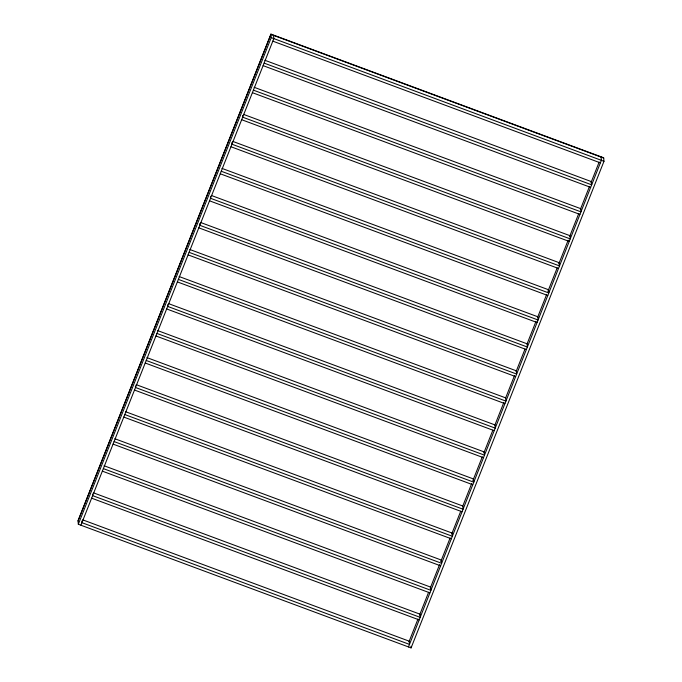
<?xml version="1.0" encoding="UTF-8"?>
<svg xmlns="http://www.w3.org/2000/svg" width="682" height="682" viewBox="0 0 682 682"><rect width="100%" height="100%" fill="white"/><g stroke="black" fill="none" stroke-linecap="round" stroke-linejoin="round"><path stroke-width="1.02" d="M270.925 34.1L78.021 520.698L78.319 524.245L411.076 647.9L603.979 161.302L603.681 157.755L270.925 34.1L271.223 37.638L78.319 524.245M78.046 521.022L270.95 34.424L603.715 158.079M80.919 525.208L273.823 38.61L273.55 35.387M408.995 641.736L418.006 618.992M419.575 615.036L428.594 592.283M430.163 588.327L439.575 564.594M440.751 561.627L450.163 537.893M451.731 533.929L460.751 511.185M462.703 506.24L471.722 483.495M472.848 480.674L482.31 456.787M483.879 452.831L492.898 430.086M494.859 425.142L503.879 402.389M505.447 398.433L514.458 375.688M516.027 371.733L525.046 348.988M527.007 344.043L536.026 321.29M537.595 317.335L546.614 294.59M547.859 291.436L557.203 267.881M558.771 263.925L568.174 240.192M569.743 236.236L578.762 213.492M580.331 209.536L589.35 186.783M590.919 182.827L599.154 162.06M408.475 646.937L601.379 160.33L601.115 157.116M271.223 37.638L603.979 161.302M272.817 41.142L600.382 162.87M264.838 60.255L591.396 181.617L591.669 184.831L264.105 63.102M263.099 65.642L590.663 187.362M254.122 87.287L580.68 208.649L580.953 211.863L253.389 90.143M252.383 92.675L579.947 214.404M243.406 114.329L569.964 235.682L570.237 238.896L242.673 117.176L242.536 115.565M241.667 119.708L569.231 241.437M232.681 141.362L559.249 262.715L559.521 265.929L231.957 144.209L231.82 142.598M230.951 146.741L558.515 268.469M221.965 168.394L548.533 289.748L548.805 292.962L221.241 171.242M220.235 173.774L547.799 295.502M211.25 195.427L537.817 316.78L538.089 320.003L210.525 198.274L210.388 196.663M209.519 200.806L537.084 322.535M200.534 222.46L527.101 343.813L527.365 347.036L199.809 225.307L199.673 223.696M198.803 227.839L526.368 349.568M189.818 249.493L516.385 370.846L516.649 374.068L189.093 252.34M188.087 254.872L515.643 376.6M179.102 276.525L505.66 397.879L505.933 401.101L178.369 279.373M177.371 281.905L504.927 403.633M168.386 303.558L494.944 424.912L495.217 428.134L167.653 306.406L167.516 304.794M166.647 308.937L494.211 430.666M157.67 330.591L484.229 451.944L484.501 455.167L156.937 333.438M155.931 335.97L483.495 457.699M146.954 357.624L473.513 478.977L473.785 482.2L146.221 360.471M145.215 363.012L472.779 484.732M136.23 384.657L462.797 506.01L463.069 509.232L135.505 387.504L135.368 385.901M134.499 390.044L462.064 511.764M125.514 411.689L452.081 533.051L452.354 536.265L124.789 414.537M123.783 417.077L451.348 538.797M114.798 438.722L441.365 560.084L441.629 563.298L114.073 441.569M113.067 444.11L440.632 565.83M104.082 465.755L430.649 587.117L430.913 590.331L103.357 468.611M102.351 471.143L429.916 592.871M93.366 492.796L419.933 614.15L420.197 617.363L92.633 495.644L92.505 494.032M91.635 498.175L419.191 619.904M82.65 519.829L409.209 641.182L409.481 644.396L81.917 522.676L81.789 521.065M410.939 646.289L411.076 647.9"/></g></svg>
